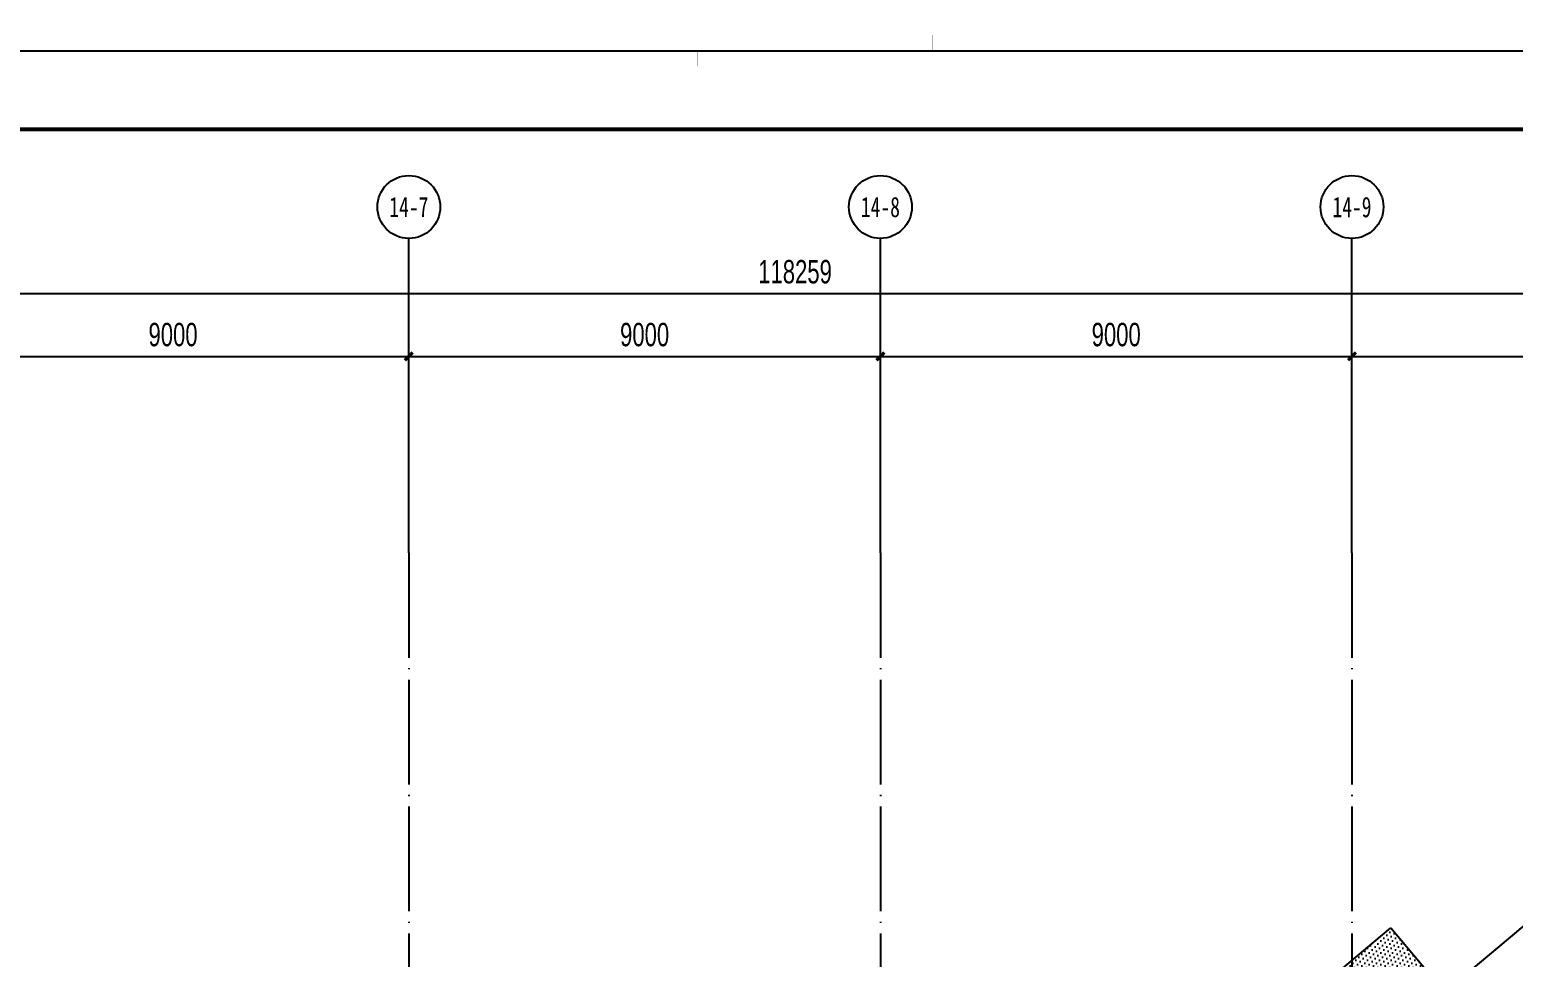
# Model space of a CAD drawing. Extents: x -409435 to 356702, y -107829 to 330904.
# Drawn here: x 43164 to 71479, y 46301 to 64002 of the extents above; entities that cross this region are included whole.
import ezdxf
from ezdxf.enums import TextEntityAlignment as Align
from ezdxf.xclip import XClip

# ---------------------------------------------------------------- set-up
doc = ezdxf.new("R2010")
doc.units = 0
doc.header["$LTSCALE"] = 1000
doc.header["$MEASUREMENT"] = 0
doc.header["$XCLIPFRAME"] = 0
doc.linetypes.add('104-14# 核心筒$0$DOTE', pattern=[2.42, 2, -0.2, 0.02, -0.2])
doc.linetypes.add('X-104 14#平面$0$PHANTOM2', pattern=[1.25, 0.625, -0.125, 0.125, -0.125, 0.125, -0.125])
for name, color, linetype in [('104-14# 核心筒$0$01-标注_轴线坐标', 132, 'Continuous'), ('104-14# 核心筒$0$A_AXIS-轴线', 36, '104-14# 核心筒$0$DOTE'), ('104-14# 核心筒$0$AXIS_TEXT', 7, 'Continuous'), ('AXIS_TEXT', 7, 'Continuous'), ('X-104 14#平面$0$A-C_玻璃幕墙', 140, 'Continuous'), ('X-104 14#平面$0$A-O_屋面', 201, 'Continuous'), ('X-104 14#平面$0$EH_玻璃', 156, 'Continuous')]:
    doc.layers.add(name, color=color, linetype=linetype)
doc.styles.add('104-14# 核心筒$0$_TCH_AXIS', font='STXIHEI_0.TTF', dxfattribs={"width": 0.8})
doc.styles.add('104-14# 核心筒$0$_TCH_DIM_T3', font='ros.shx', dxfattribs={"width": 0.705882, "bigfont": 'jd.shx'})
doc.styles.add('COMPLEX', font='COMPLEX')
doc.dimstyles.new('104-14# 核心筒$0$_TCH_ARCH&&150', dxfattribs={"dimtxt": 446.25, "dimasz": 150, "dimexe": 375, "dimexo": 450, "dimgap": 189.375, "dimtad": 1, "dimdec": 0, "dimzin": 0, "dimdsep": 46, "dimtxsty": '104-14# 核心筒$0$_TCH_DIM_T3', "dimblk": '104-14# 核心筒$0$_ArchTick', "dimcen": 0.09, "dimclrt": 7, "dimazin": 2, "dimtfac": 1, "dimtdec": 0, "dimtix": 1, "dimtmove": 2, "dimatfit": 3, "dimfxl": 0, "dimtolj": 1, "dimtzin": 0, "dimarcsym": 0})

# ---------------------------------------------------------------- blocks, each defined once
blk = doc.blocks.new('图框-A1+1-2')
for points, const_width in [([(0, 0), (1261, 0), (1261, 594), (0, 594)], 0.05), ([(1186, 584), (25, 584), (25, 10), (1186, 10)], 0.5)]:
    blk.add_lwpolyline(points, close=True, dxfattribs=dict(const_width=const_width))
at = {"const_width": 0.05}
blk.add_lwpolyline([(630.5, 594), (630.5, 592)], dxfattribs=at)
blk = doc.blocks.new('图框-A1+1-4')
at = {"const_width": 0.05}
blk.add_lwpolyline([(0, 0), (1051, 0), (1051, 594), (0, 594)], close=True, dxfattribs=at)
blk.add_lwpolyline([(525.5, 0), (525.5, 2)], dxfattribs=at)
blk = doc.blocks.new('_AXISO')
blk.add_circle((0, 0), 0.5)
at = {"layer": 'AXIS_TEXT', "style": 'COMPLEX', "width": 1.041667}
blk.add_attdef('A', text='', height=0.56, dxfattribs=at).set_placement((-0.25, -0.28), (0.25, -0.28), align=Align.FIT)
blk = doc.blocks.new('104-14# 核心筒$0$_ArchTick')
at = {"color": 0, "linetype": 'ByBlock', "const_width": 0.4}
blk.add_lwpolyline([(-0.5, -0.5), (0.5, 0.5)], dxfattribs=at)
blk = doc.blocks.new('*D2663')
at = {"layer": '104-14# 核心筒$0$01-标注_轴线坐标', "color": 0, "lineweight": -2, "transparency": 16777216}
for p, q in [((-1359, 54468), (-1359, 59343)), ((116900, 54468), (116900, 59343)), ((-1359, 58968), (116900, 58968))]:
    blk.add_line(p, q, dxfattribs=at)
at = {"layer": 'Defpoints', "color": 0, "transparency": 16777216}
for p in [(116900, 58968), (-1359, 54018), (116900, 54018)]:
    blk.add_point(p, dxfattribs=at)
at = {"layer": '104-14# 核心筒$0$01-标注_轴线坐标', "color": 0, "lineweight": -2, "transparency": 16777216, "xscale": 150, "yscale": 150, "zscale": 150, "rotation": 180}
blk.add_blockref('104-14# 核心筒$0$_ArchTick', (-1359, 58968), dxfattribs=at)
at = {"layer": '104-14# 核心筒$0$01-标注_轴线坐标', "color": 0, "lineweight": -2, "transparency": 16777216, "xscale": 150, "yscale": 150, "zscale": 150}
blk.add_blockref('104-14# 核心筒$0$_ArchTick', (116900, 58968), dxfattribs=at)
at = {"layer": '104-14# 核心筒$0$01-标注_轴线坐标', "color": 7, "transparency": 16777216, "insert": (57771, 59381), "char_height": 446.2, "attachment_point": 5, "style": '104-14# 核心筒$0$_TCH_DIM_T3'}
blk.add_mtext('\\A1;118259', dxfattribs=at)
blk = doc.blocks.new('*D2670')
at = {"layer": '104-14# 核心筒$0$01-标注_轴线坐标', "color": 0, "lineweight": -2, "transparency": 16777216}
for p, q in [((41400, 54468), (41400, 58143)), ((50400, 54468), (50400, 58143)), ((41400, 57768), (50400, 57768))]:
    blk.add_line(p, q, dxfattribs=at)
at = {"layer": 'Defpoints', "color": 0, "transparency": 16777216}
for p in [(50400, 57768), (41400, 54018), (50400, 54018)]:
    blk.add_point(p, dxfattribs=at)
at = {"layer": '104-14# 核心筒$0$01-标注_轴线坐标', "color": 0, "lineweight": -2, "transparency": 16777216, "xscale": 150, "yscale": 150, "zscale": 150, "rotation": 180}
blk.add_blockref('104-14# 核心筒$0$_ArchTick', (41400, 57768), dxfattribs=at)
at = {"layer": '104-14# 核心筒$0$01-标注_轴线坐标', "color": 0, "lineweight": -2, "transparency": 16777216, "xscale": 150, "yscale": 150, "zscale": 150}
blk.add_blockref('104-14# 核心筒$0$_ArchTick', (50400, 57768), dxfattribs=at)
at = {"layer": '104-14# 核心筒$0$01-标注_轴线坐标', "color": 7, "transparency": 16777216, "insert": (45900, 58181), "char_height": 446.2, "attachment_point": 5, "style": '104-14# 核心筒$0$_TCH_DIM_T3'}
blk.add_mtext('\\A1;9000', dxfattribs=at)
blk = doc.blocks.new('*D2671')
at = {"layer": '104-14# 核心筒$0$01-标注_轴线坐标', "color": 0, "lineweight": -2, "transparency": 16777216}
for p, q in [((50400, 54468), (50400, 58143)), ((59400, 54468), (59400, 58143)), ((50400, 57768), (59400, 57768))]:
    blk.add_line(p, q, dxfattribs=at)
at = {"layer": 'Defpoints', "color": 0, "transparency": 16777216}
for p in [(59400, 57768), (50400, 54018), (59400, 54018)]:
    blk.add_point(p, dxfattribs=at)
at = {"layer": '104-14# 核心筒$0$01-标注_轴线坐标', "color": 0, "lineweight": -2, "transparency": 16777216, "xscale": 150, "yscale": 150, "zscale": 150, "rotation": 180}
blk.add_blockref('104-14# 核心筒$0$_ArchTick', (50400, 57768), dxfattribs=at)
at = {"layer": '104-14# 核心筒$0$01-标注_轴线坐标', "color": 0, "lineweight": -2, "transparency": 16777216, "xscale": 150, "yscale": 150, "zscale": 150}
blk.add_blockref('104-14# 核心筒$0$_ArchTick', (59400, 57768), dxfattribs=at)
at = {"layer": '104-14# 核心筒$0$01-标注_轴线坐标', "color": 7, "transparency": 16777216, "insert": (54900, 58181), "char_height": 446.2, "attachment_point": 5, "style": '104-14# 核心筒$0$_TCH_DIM_T3'}
blk.add_mtext('\\A1;9000', dxfattribs=at)
blk = doc.blocks.new('*D2672')
at = {"layer": '104-14# 核心筒$0$01-标注_轴线坐标', "color": 0, "lineweight": -2, "transparency": 16777216}
for p, q in [((59400, 54468), (59400, 58143)), ((68400, 54468), (68400, 58143)), ((59400, 57768), (68400, 57768))]:
    blk.add_line(p, q, dxfattribs=at)
at = {"layer": 'Defpoints', "color": 0, "transparency": 16777216}
for p in [(68400, 57768), (59400, 54018), (68400, 54018)]:
    blk.add_point(p, dxfattribs=at)
at = {"layer": '104-14# 核心筒$0$01-标注_轴线坐标', "color": 0, "lineweight": -2, "transparency": 16777216, "xscale": 150, "yscale": 150, "zscale": 150, "rotation": 180}
blk.add_blockref('104-14# 核心筒$0$_ArchTick', (59400, 57768), dxfattribs=at)
at = {"layer": '104-14# 核心筒$0$01-标注_轴线坐标', "color": 0, "lineweight": -2, "transparency": 16777216, "xscale": 150, "yscale": 150, "zscale": 150}
blk.add_blockref('104-14# 核心筒$0$_ArchTick', (68400, 57768), dxfattribs=at)
at = {"layer": '104-14# 核心筒$0$01-标注_轴线坐标', "color": 7, "transparency": 16777216, "insert": (63900, 58181), "char_height": 446.2, "attachment_point": 5, "style": '104-14# 核心筒$0$_TCH_DIM_T3'}
blk.add_mtext('\\A1;9000', dxfattribs=at)
blk = doc.blocks.new('*D2673')
at = {"layer": '104-14# 核心筒$0$01-标注_轴线坐标', "color": 0, "lineweight": -2, "transparency": 16777216}
for p, q in [((68400, 54468), (68400, 58143)), ((77400, 54468), (77400, 58143)), ((68400, 57768), (77400, 57768))]:
    blk.add_line(p, q, dxfattribs=at)
at = {"layer": 'Defpoints', "color": 0, "transparency": 16777216}
for p in [(77400, 57768), (68400, 54018), (77400, 54018)]:
    blk.add_point(p, dxfattribs=at)
at = {"layer": '104-14# 核心筒$0$01-标注_轴线坐标', "color": 0, "lineweight": -2, "transparency": 16777216, "xscale": 150, "yscale": 150, "zscale": 150, "rotation": 180}
blk.add_blockref('104-14# 核心筒$0$_ArchTick', (68400, 57768), dxfattribs=at)
at = {"layer": '104-14# 核心筒$0$01-标注_轴线坐标', "color": 0, "lineweight": -2, "transparency": 16777216, "xscale": 150, "yscale": 150, "zscale": 150}
blk.add_blockref('104-14# 核心筒$0$_ArchTick', (77400, 57768), dxfattribs=at)
at = {"layer": '104-14# 核心筒$0$01-标注_轴线坐标', "color": 7, "transparency": 16777216, "insert": (72900, 58181), "char_height": 446.2, "attachment_point": 5, "style": '104-14# 核心筒$0$_TCH_DIM_T3'}
blk.add_mtext('\\A1;9000', dxfattribs=at)
blk = doc.blocks.new('104-14# 核心筒')
at = {"layer": '104-14# 核心筒$0$01-标注_轴线坐标'}
for p, q in [((50400, 54018.4), (50400, 60018.4)), ((59400, 54018.4), (59400, 60018.4)), ((68400, 54018.4), (68400, 60018.4))]:
    blk.add_line(p, q, dxfattribs=at)
at = {"layer": '104-14# 核心筒$0$A_AXIS-轴线'}
for p, q in [((50400, 54018.4), (50400, -8545.1)), ((59400, 54018.4), (59400, -8545.1)), ((68400, 54018.4), (68400, -8545.1))]:
    blk.add_line(p, q, dxfattribs=at)
at = {"layer": '104-14# 核心筒$0$01-标注_轴线坐标'}
ref = blk.add_blockref('_AXISO', (50400, 60618.4), dxfattribs=dict(at, xscale=1200, yscale=1200, zscale=1200))
ref.add_attrib('A', '14-7', dxfattribs={"layer": '104-14# 核心筒$0$AXIS_TEXT', "height": 385.44, "style": '104-14# 核心筒$0$_TCH_AXIS', "width": 0.906749}).set_placement((50026.8, 60425.7), (50773.2, 60425.7), align=Align.FIT)
ref = blk.add_blockref('_AXISO', (59400, 60618.4), dxfattribs=dict(at, xscale=1200, yscale=1200, zscale=1200))
ref.add_attrib('A', '14-8', dxfattribs={"layer": '104-14# 核心筒$0$AXIS_TEXT', "height": 386.61, "style": '104-14# 核心筒$0$_TCH_AXIS', "width": 0.903271}).set_placement((59027.1, 60425.1), (59772.9, 60425.1), align=Align.FIT)
ref = blk.add_blockref('_AXISO', (68400, 60618.4), dxfattribs=dict(at, xscale=1200, yscale=1200, zscale=1200))
ref.add_attrib('A', '14-9', dxfattribs={"layer": '104-14# 核心筒$0$AXIS_TEXT', "height": 391.53, "style": '104-14# 核心筒$0$_TCH_AXIS', "width": 0.888862}).set_placement((68028.4, 60422.6), (68771.6, 60422.6), align=Align.FIT)
for p1, p2, distance, picture, middle in [((-1359, 54018.4), (116900.2, 54018.4), 4950, '*D2663', (57770.6, 59380.9)), ((41400, 54018.4), (50400, 54018.4), 3750, '*D2670', (45900, 58180.9)), ((50400, 54018.4), (59400, 54018.4), 3750, '*D2671', (54900, 58180.9)), ((59400, 54018.4), (68400, 54018.4), 3750, '*D2672', (63900, 58180.9)), ((68400, 54018.4), (77400, 54018.4), 3750, '*D2673', (72900, 58180.9))]:
    dim = blk.add_aligned_dim(p1=p1, p2=p2, distance=distance, dimstyle='104-14# 核心筒$0$_TCH_ARCH&&150', dxfattribs=at)
    dim.commit()
    dim.dimension.update_dxf_attribs({"geometry": picture, "text_midpoint": middle})
blk = doc.blocks.new('X-104 14#平面')
at = {"layer": 'X-104 14#平面$0$EH_玻璃'}
h = blk.add_hatch(dxfattribs=at)
h.set_pattern_fill('DOTS', color=256, scale=50, angle=45)
h.set_pattern_definition([(45, (0, 0), (-28.0633, 84.1899), [0, -79.375])])
h.paths.add_polyline_path([(69144.2, 46861.2), (70172.6, 45635.5), (66036, 42164.5), (65007.5, 43390.1)])
for points in [[(-18433.5, 63600), (139216.5, 63600), (139216.5, 152700), (-18433.5, 152700)], [(-38664.4, 63600), (150485.6, 63600), (150485.6, -25500), (-38664.4, -25500)]]:
    blk.add_lwpolyline(points, close=True)
at = {"layer": 'X-104 14#平面$0$A-C_玻璃幕墙'}
blk.add_lwpolyline([(69144.2, 46861.2), (70172.6, 45635.5), (66036, 42164.5), (65007.5, 43390.1), (69144.2, 46861.2)], dxfattribs=at)
at = {"layer": 'X-104 14#平面$0$A-O_屋面', "linetype": 'X-104 14#平面$0$PHANTOM2', "ltscale": 2}
blk.add_lwpolyline([(116300, 1125.5), (112466, -2800), (-12111.5, -2800), (-10903.8, 3413.1), (-11202.5, 3471.2), (-4857, 36100), (58808.6, 36100), (74837.7, 49550), (86050, 49550), (86050, 51700), (92100, 51702), (92100, 55283.2), (94608.8, 59227.5), (95621.4, 58583.5), (95782.4, 58836.6), (99791.5, 56286.5), (107067.8, 54161.9), (111100, 54161.9), (111100, 52680), (116300, 52680)], close=True, dxfattribs=at)
at = {"layer": 'X-104 14#平面$0$A-O_屋面', "ltscale": 5}
blk.add_lwpolyline([(-11202.5, 3471.2), (-4857, 36100), (58808.6, 36100), (77400, 51700), (93285, 51700)], dxfattribs=at)
ref = blk.add_blockref('104-14# 核心筒', (0, 0))
XClip(ref).set_block_clipping_path([(-38664.3623821461, -25500), (139216.5485069363, 330900)])
at = {"xscale": 150, "yscale": 150, "zscale": 150}
for name, p in [('图框-A1+1-4', (-18433.5, 63600)), ('图框-A1+1-2', (-38664.4, -25500))]:
    blk.add_blockref(name, p, dxfattribs=at)

msp = doc.modelspace()

# ---------------------------------------------------------------- block references
msp.add_blockref('X-104 14#平面', (0, 0))

doc.saveas('drawing.dxf')
